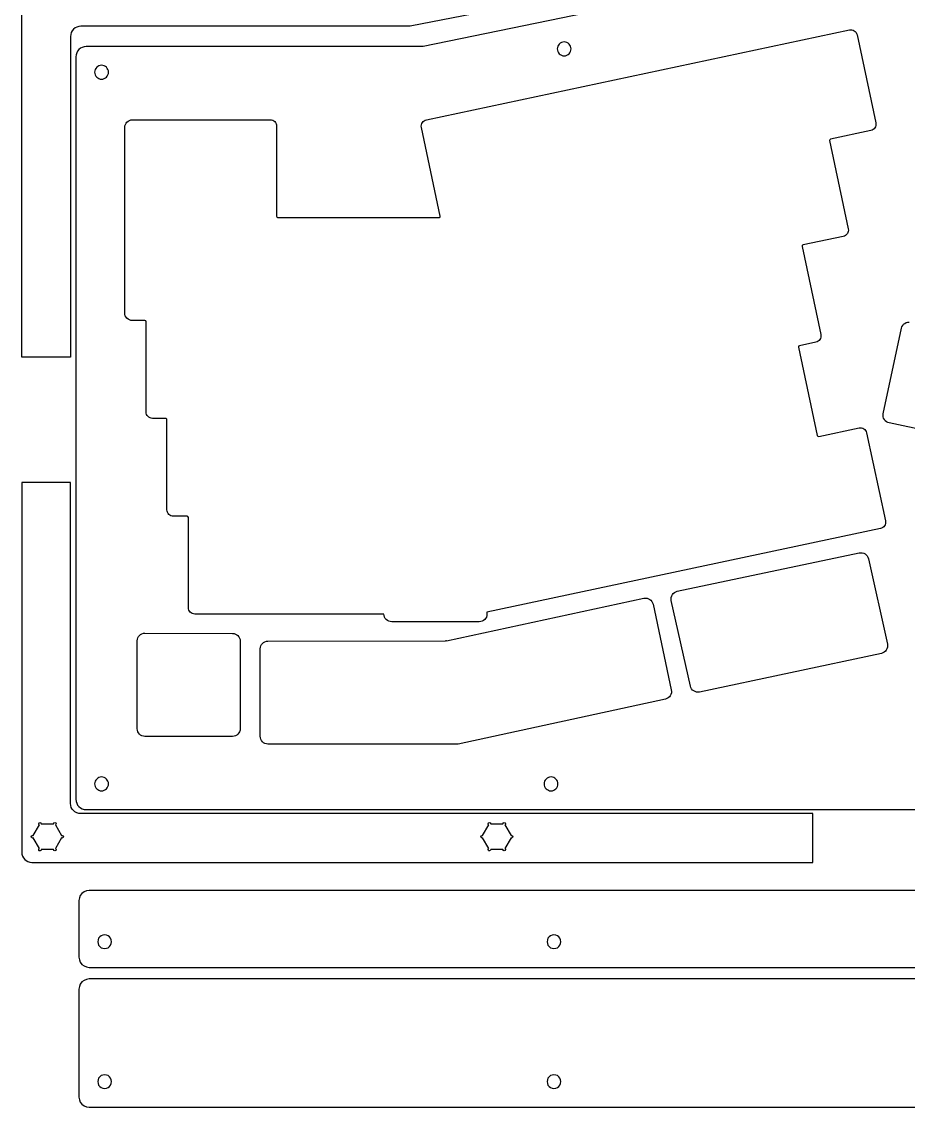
# Model space of a CAD drawing. Extents: x -3 to 2245, y -1140 to 1114.
# Drawn here: x 15 to 668, y -1134 to -335 of the extents above; entities that cross this region are included whole.
import ezdxf

# ---------------------------------------------------------------- set-up
doc = ezdxf.new("R2010")
doc.units = 0

msp = doc.modelspace()

# ---------------------------------------------------------------- linework, layer by layer
at = {"layer": 'cutting'}
for p, q in [((582.792, -283.22), (301.362, -338.092)), ((622.688, -288.802), (311.022, -353.061)), ((15.4953, -581.788), (15.4953, -309.739)), ((51.985377, -342.709015), (51.544923, -344.127729)), ((52.682317, -341.425247), (51.985377, -342.709015)), ((53.605344, -340.306749), (52.682317, -341.425247)), ((54.724062, -339.383849), (53.605344, -340.306749)), ((56.008076, -338.686873), (54.724062, -339.383849)), ((57.426987, -338.246148), (56.008076, -338.686873)), ((58.9504, -338.092), (57.426987, -338.246148)), ((301.362, -338.092), (58.9504, -338.092)), ((313.403, -406.959), (624.775, -340.7749)), ((624.775, -340.775), (625.726532, -340.670899)), ((625.726532, -340.670899), (626.65145, -340.755809)), ((626.65145, -340.755809), (627.527216, -341.015094)), ((627.527216, -341.015094), (628.33129, -341.434118)), ((628.33129, -341.434118), (629.041134, -341.998243)), ((629.041134, -341.998243), (629.63421, -342.692833)), ((629.63421, -342.692833), (630.087978, -343.503251)), ((630.087978, -343.503251), (630.3799, -344.41486)), ((51.544923, -344.127729), (51.39135, -345.65106)), ((51.3914, -345.651), (51.3914, -581.788)), ((411.210458, -351.200816), (410.586116, -351.956702)), ((411.966344, -350.576476), (411.210458, -351.200816)), ((412.832848, -350.104608), (411.966344, -350.576476)), ((413.789043, -349.80614), (412.832848, -350.104608)), ((414.814, -349.702), (413.789043, -349.80614)), ((415.839597, -349.80579), (414.81464, -349.70165)), ((416.795792, -350.104258), (415.839597, -349.80579)), ((417.662296, -350.576126), (416.795792, -350.104258)), ((418.418183, -351.200466), (417.662296, -350.576126)), ((419.042524, -351.956352), (418.418183, -351.200466)), ((630.38, -344.414), (644.1704, -409.2928)), ((55.544913, -359.096637), (55.39134, -360.62005)), ((55.985369, -357.677726), (55.544913, -359.096637)), ((56.68231, -356.393712), (55.985369, -357.677726)), ((57.605339, -355.274994), (56.68231, -356.393712)), ((58.724059, -354.351967), (57.605339, -355.274994)), ((60.008074, -353.655027), (58.724059, -354.351967)), ((61.426987, -353.214573), (60.008074, -353.655027)), ((62.9504, -353.061), (61.426987, -353.214573)), ((311.022, -353.061), (62.9504, -353.061)), ((409.81578, -353.779396), (409.71164, -354.80435)), ((409.712, -354.804), (409.81614, -355.828957)), ((410.114248, -352.823204), (409.81578, -353.779396)), ((409.81614, -355.828957), (410.114608, -356.785152)), ((410.586116, -351.956702), (410.114248, -352.823204)), ((410.114608, -356.785152), (410.586476, -357.651656)), ((410.586476, -357.651656), (411.210818, -358.407542)), ((411.210818, -358.407542), (411.966704, -359.031884)), ((411.966704, -359.031884), (412.833208, -359.503752)), ((412.833208, -359.503752), (413.789403, -359.80222)), ((415.838957, -359.80286), (416.795152, -359.504392)), ((416.795152, -359.504392), (417.661656, -359.032524)), ((417.661656, -359.032524), (418.417543, -358.408183)), ((418.417543, -358.408183), (419.041884, -357.652296)), ((419.041884, -357.652296), (419.513752, -356.785792)), ((419.514392, -352.822854), (419.042524, -351.956352)), ((419.513752, -356.785792), (419.81222, -355.829597)), ((419.81286, -353.779046), (419.514392, -352.822854)), ((419.81222, -355.829597), (419.91636, -354.80464)), ((419.917, -354.804), (419.81286, -353.779046)), ((55.3914, -360.62), (55.3914, -907.093)), ((72.307848, -367.258609), (71.441344, -367.730479)), ((73.264043, -366.96014), (72.307848, -367.258609)), ((74.289, -366.856), (73.264043, -366.96014)), ((75.314004, -366.96078), (74.28905, -366.85664)), ((76.270196, -367.259249), (75.314004, -366.96078)), ((77.136698, -367.731119), (76.270196, -367.259249)), ((413.789403, -359.80222), (414.81436, -359.90636)), ((414.814, -359.907), (415.838957, -359.80286)), ((69.1866, -371.959), (69.29074, -372.983957)), ((69.29078, -370.933406), (69.18664, -371.95836)), ((69.29074, -372.983957), (69.589208, -373.940152)), ((69.589248, -369.977213), (69.29078, -370.933406)), ((69.589208, -373.940152), (70.061076, -374.806656)), ((70.061116, -369.110708), (69.589248, -369.977213)), ((70.061076, -374.806656), (70.685417, -375.562543)), ((70.685458, -368.354821), (70.061116, -369.110708)), ((71.441344, -367.730479), (70.685458, -368.354821)), ((77.892584, -368.355461), (77.136698, -367.731119)), ((77.892534, -375.562183), (78.516874, -374.806296)), ((78.516924, -369.111348), (77.892584, -368.355461)), ((78.516874, -374.806296), (78.988742, -373.939792)), ((78.988792, -369.977853), (78.516924, -369.111348)), ((78.988742, -373.939792), (79.28721, -372.983597)), ((79.28726, -370.934046), (78.988792, -369.977853)), ((79.28721, -372.983597), (79.39135, -371.95864)), ((79.3914, -371.959), (79.28726, -370.934046)), ((70.685417, -375.562543), (71.441304, -376.186884)), ((71.441304, -376.186884), (72.307808, -376.658752)), ((72.307808, -376.658752), (73.264003, -376.95722)), ((73.264003, -376.95722), (74.28896, -377.06136)), ((74.289, -377.061), (75.313954, -376.95686)), ((75.313954, -376.95686), (76.270146, -376.658392)), ((76.270146, -376.658392), (77.136648, -376.186524)), ((77.136648, -376.186524), (77.892534, -375.562183)), ((93.834261, -407.934961), (94.797281, -407.412254)), ((94.797281, -407.412254), (95.861477, -407.081911)), ((95.861477, -407.081911), (97.00405, -406.96673)), ((97.004, -406.967), (198.389, -406.967)), ((198.389, -406.967), (199.341375, -407.063008)), ((199.341375, -407.063008), (200.228421, -407.338364)), ((200.228421, -407.338364), (201.031136, -407.774064)), ((311.680833, -407.70479), (312.491251, -407.251022)), ((312.491251, -407.251022), (313.40286, -406.9591)), ((91.2979, -549.078), (91.3347, -412.636)), ((91.3347, -412.636), (91.449881, -411.493453)), ((91.449881, -411.493453), (91.780225, -410.429278)), ((91.780225, -410.429278), (92.302935, -409.466271)), ((92.302935, -409.466271), (92.995213, -408.627232)), ((92.995213, -408.627232), (93.834261, -407.934961)), ((201.031136, -407.774064), (201.730515, -408.351106)), ((201.730515, -408.351106), (202.307556, -409.050487)), ((202.307556, -409.050487), (202.743256, -409.853203)), ((202.743256, -409.853203), (203.018612, -410.740252)), ((203.018612, -410.740252), (203.11462, -411.69263)), ((203.114, -411.692), (203.114, -478.0168)), ((309.658899, -411.612468), (309.743809, -410.68755)), ((309.763, -412.564), (309.658899, -411.612468)), ((309.743809, -410.68755), (310.003094, -409.811784)), ((323.634, -477.818), (309.7638, -412.5639)), ((310.003094, -409.811784), (310.422118, -409.00771)), ((310.422118, -409.00771), (310.986243, -408.297866)), ((310.986243, -408.297866), (311.680833, -407.70479)), ((640.531, -414.898), (610.8635, -421.20402)), ((641.441743, -414.605988), (640.53013, -414.89791)), ((642.252163, -414.15222), (641.441743, -414.605988)), ((642.946755, -413.559144), (642.252163, -414.15222)), ((643.510881, -412.849299), (642.946755, -413.559144)), ((643.929905, -412.045223), (643.510881, -412.849299)), ((644.189191, -411.169456), (643.929905, -412.045223)), ((644.17, -409.293), (644.274101, -410.244535)), ((644.274101, -410.244535), (644.189191, -411.169456)), ((610.267548, -421.613242), (610.13588, -422.32367)), ((610.136, -422.324), (623.9269, -487.2047)), ((610.863, -421.204), (610.267548, -421.613242)), ((203.114, -478.017), (203.18874, -478.387199)), ((203.18874, -478.387199), (203.392564, -478.689507)), ((203.392564, -478.689507), (203.694875, -478.89333)), ((203.694875, -478.89333), (204.06508, -478.96807)), ((204.065, -478.968), (322.703, -478.967)), ((322.703, -478.967), (323.121207, -478.870692)), ((323.121207, -478.870692), (323.44211, -478.614452)), ((323.44211, -478.614452), (323.626026, -478.247284)), ((323.626026, -478.247284), (323.63327, -477.81819)), ((623.927, -487.205), (624.031101, -488.156532)), ((620.287, -492.809), (590.6376, -499.11117)), ((621.19874, -492.517978), (620.28713, -492.8099)), ((622.009159, -492.06421), (621.19874, -492.517978)), ((622.703751, -491.471134), (622.009159, -492.06421)), ((623.267878, -490.76129), (622.703751, -491.471134)), ((623.686903, -489.957216), (623.267878, -490.76129)), ((623.94619, -489.08145), (623.686903, -489.957216)), ((624.031101, -488.156532), (623.94619, -489.08145)), ((590.030988, -499.529183), (589.892853, -499.871271)), ((589.892853, -499.871271), (589.89676, -500.2534)), ((589.896, -500.253), (603.6831, -565.116)), ((590.287318, -499.263853), (590.030988, -499.529183)), ((590.638, -499.112), (590.287318, -499.263853)), ((91.413007, -550.221277), (91.29783, -549.07873)), ((91.743343, -551.285453), (91.413007, -550.221277)), ((92.266039, -552.248459), (91.743343, -551.285453)), ((92.958303, -553.087498), (92.266039, -552.248459)), ((93.797336, -553.779769), (92.958303, -553.087498)), ((94.760344, -554.302476), (93.797336, -553.779769)), ((95.82453, -554.632819), (94.760344, -554.302476)), ((96.9671, -554.748), (95.82453, -554.632819)), ((106.142, -554.749), (96.96761, -554.748)), ((106.801468, -555.022557), (106.14107, -554.74892)), ((107.075, -555.683), (106.801468, -555.022557)), ((107.075, -622.02), (107.075, -555.6831)), ((663.089, -560.362), (663.439216, -559.268352)), ((663.439216, -559.268352), (663.983596, -558.296102)), ((663.983596, -558.296102), (664.695101, -557.46281)), ((664.695101, -557.46281), (665.546691, -556.786035)), ((665.546691, -556.786035), (666.511327, -556.283337)), ((666.511327, -556.283337), (667.56197, -555.972275)), ((667.56197, -555.972275), (668.671581, -555.87041)), ((603.70219, -566.99245), (603.442903, -567.868216)), ((603.683, -565.116), (603.787101, -566.067532)), ((603.787101, -566.067532), (603.70219, -566.99245)), ((649.691, -623.395), (663.089, -560.3623)), ((587.252, -574.387), (601.0486, -639.2949)), ((587.38139, -573.689789), (587.25212, -574.38728)), ((587.966, -573.288), (587.38139, -573.689789)), ((600.043, -570.721), (587.9655, -573.28815)), ((600.95474, -570.428978), (600.04313, -570.7209)), ((601.765159, -569.97521), (600.95474, -570.428978)), ((602.459751, -569.382134), (601.765159, -569.97521)), ((603.023878, -568.67229), (602.459751, -569.382134)), ((603.442903, -567.868216), (603.023878, -568.67229)), ((51.3914, -581.788), (15.4953, -581.78799)), ((107.171385, -622.972347), (107.07538, -622.01994)), ((107.446732, -623.85943), (107.171385, -622.972347)), ((107.882423, -624.662187), (107.446732, -623.85943)), ((108.459455, -625.361615), (107.882423, -624.662187)), ((109.158829, -625.938713), (108.459455, -625.361615)), ((109.961545, -626.374478), (109.158829, -625.938713)), ((110.848602, -626.649907), (109.961545, -626.374478)), ((111.801, -626.746), (110.848602, -626.649907)), ((121.477, -626.747), (111.80131, -626.74612)), ((121.851577, -626.823215), (121.47656, -626.74747)), ((122.157817, -627.029712), (121.851577, -626.823215)), ((122.364289, -627.335972), (122.157817, -627.029712)), ((122.44, -627.711), (122.364289, -627.335972)), ((122.44, -694.02), (122.44, -627.7109)), ((649.56641, -624.536422), (649.6913, -623.39488)), ((649.668275, -625.646035), (649.56641, -624.536422)), ((649.979337, -626.69668), (649.668275, -625.646035)), ((650.482035, -627.661316), (649.979337, -626.69668)), ((651.15881, -628.512906), (650.482035, -627.661316)), ((651.992102, -629.224409), (651.15881, -628.512906)), ((652.964352, -629.768787), (651.992102, -629.224409)), ((654.058, -630.119), (652.964352, -629.768787)), ((682.816, -636.232), (654.0574, -630.11918)), ((602.159, -640.016), (631.835, -633.7082)), ((631.835, -633.708), (632.786517, -633.6039)), ((632.786517, -633.6039), (633.711421, -633.688809)), ((633.711421, -633.688809), (634.587172, -633.94809)), ((634.587172, -633.94809), (635.391234, -634.367106)), ((635.391234, -634.367106), (636.101067, -634.931222)), ((636.101067, -634.931222), (636.694132, -635.6258)), ((636.694132, -635.6258), (637.147893, -636.436205)), ((637.147893, -636.436205), (637.43981, -637.3478)), ((637.439, -637.348), (651.2294, -702.2268)), ((601.049, -639.295), (601.454692, -639.885284)), ((601.454692, -639.885284), (602.15896, -640.01581)), ((51.3914, -673.925), (15.4953, -673.92499)), ((15.4953, -673.925), (15.4953, -945.967)), ((51.3914, -910.062), (51.3914, -673.925)), ((122.536382, -694.971936), (122.44038, -694.0195)), ((122.811723, -695.859053), (122.536382, -694.971936)), ((123.247404, -696.661851), (122.811723, -695.859053)), ((123.824429, -697.361328), (123.247404, -696.661851)), ((124.523798, -697.938482), (123.824429, -697.361328)), ((125.326515, -698.374313), (124.523798, -697.938482)), ((126.213582, -698.64982), (125.326515, -698.374313)), ((127.166, -698.746), (126.213582, -698.64982)), ((137.234, -698.748), (127.1661, -698.746)), ((137.897074, -699.02318), (137.23331, -698.74813)), ((138.172, -699.687), (137.897074, -699.02318)), ((138.172, -766.02), (138.172, -699.6864)), ((651.23, -702.227), (651.334101, -703.178535)), ((647.59, -707.832), (357.952, -769.396)), ((648.501743, -707.539988), (647.59013, -707.83191)), ((649.312163, -707.08622), (648.501743, -707.539988)), ((650.006755, -706.493144), (649.312163, -707.08622)), ((650.570881, -705.783299), (650.006755, -706.493144)), ((650.989905, -704.979223), (650.570881, -705.783299)), ((651.249191, -704.103456), (650.989905, -704.979223)), ((651.334101, -703.178535), (651.249191, -704.103456)), ((498.033, -753.976), (632.001, -725.6962)), ((632.001, -725.696), (633.142689, -725.571107)), ((633.142689, -725.571107), (634.252431, -725.673027)), ((634.252431, -725.673027), (635.303178, -725.98419)), ((635.303178, -725.98419), (636.267882, -726.487028)), ((636.267882, -726.487028), (637.119497, -727.163971)), ((637.119497, -727.163971), (637.830975, -727.997452)), ((637.830975, -727.997452), (638.375268, -728.969901)), ((638.375268, -728.969901), (638.72533, -730.06375)), ((638.725, -730.064), (652.7175, -792.9588)), ((493.54011, -759.558314), (493.642031, -758.448575)), ((493.642031, -758.448575), (493.953194, -757.39783)), ((493.953194, -757.39783), (494.456031, -756.433126)), ((494.456031, -756.433126), (495.132974, -755.581512)), ((495.132974, -755.581512), (495.966453, -754.870035)), ((495.966453, -754.870035), (496.938902, -754.325742)), ((496.938902, -754.325742), (498.03275, -753.97568)), ((138.268388, -766.972748), (138.17238, -766.02037)), ((138.543742, -767.859797), (138.268388, -766.972748)), ((328.243, -790.411), (473.56, -759.1776)), ((473.56, -759.177), (474.701683, -759.052111)), ((474.701683, -759.052111), (475.81142, -759.154032)), ((475.81142, -759.154032), (476.862163, -759.465197)), ((476.862163, -759.465197), (477.826865, -759.968035)), ((477.826865, -759.968035), (478.678478, -760.644978)), ((478.678478, -760.644978), (479.389955, -761.478458)), ((479.389955, -761.478458), (479.934248, -762.450904)), ((479.934248, -762.450904), (480.28431, -763.54475)), ((480.285, -763.545), (493.681, -826.5678)), ((493.665, -760.7), (493.54011, -759.558314)), ((507.698, -823.784), (493.6655, -760.7007)), ((138.979441, -768.662513), (138.543742, -767.859797)), ((139.556481, -769.361894), (138.979441, -768.662513)), ((140.25586, -769.938936), (139.556481, -769.361894)), ((141.058575, -770.374636), (140.25586, -769.938936)), ((141.945622, -770.649992), (141.058575, -770.374636)), ((142.898, -770.746), (141.945622, -770.649992)), ((282.172, -770.746), (142.898, -770.74599)), ((282.172, -770.748), (282.172, -770.747)), ((282.287909, -771.890285), (282.17273, -770.74773)), ((282.61825, -772.954465), (282.287909, -771.890285)), ((283.140953, -773.917472), (282.61825, -772.954465)), ((283.833221, -774.756509), (283.140953, -773.917472)), ((284.672258, -775.448777), (283.833221, -774.756509)), ((356.291509, -774.756779), (355.452472, -775.449047)), ((356.983777, -773.917742), (356.291509, -774.756779)), ((357.50648, -772.954735), (356.983777, -773.917742)), ((357.836821, -771.890555), (357.50648, -772.954735)), ((357.952, -770.748), (357.836821, -771.890555)), ((357.952, -769.396), (357.952, -770.74732)), ((285.635265, -775.97148), (284.672258, -775.448777)), ((286.699445, -776.301821), (285.635265, -775.97148)), ((287.842, -776.417), (286.699445, -776.301821)), ((352.283, -776.417), (287.842, -776.417)), ((353.425285, -776.302091), (352.28273, -776.41727)), ((354.489465, -775.97175), (353.425285, -776.302091)), ((355.452472, -775.449047), (354.489465, -775.97175)), ((100.519, -790.466), (100.634209, -789.323296)), ((100.519, -855.115), (100.519, -790.4662)), ((100.634209, -789.323296), (100.964631, -788.258998)), ((100.964631, -788.258998), (101.487457, -787.295908)), ((101.487457, -787.295908), (102.17988, -786.456831)), ((102.17988, -786.456831), (103.019091, -785.764571)), ((103.019091, -785.764571), (103.982282, -785.241932)), ((103.982282, -785.241932), (105.046644, -784.911717)), ((105.046644, -784.911717), (106.18937, -784.79673)), ((106.189, -784.796), (170.6288, -784.9876)), ((170.629, -784.988), (171.771703, -785.103209)), ((171.771703, -785.103209), (172.836001, -785.433631)), ((172.836001, -785.433631), (173.799089, -785.956457)), ((173.799089, -785.956457), (174.638165, -786.64888)), ((174.638165, -786.64888), (175.330424, -787.488091)), ((175.330424, -787.488091), (175.853064, -788.451282)), ((175.853064, -788.451282), (176.18328, -789.515644)), ((176.18328, -789.515644), (176.29827, -790.65837)), ((176.299, -790.658), (176.2991, -855.1141)), ((194.547273, -791.09194), (195.611634, -790.761726)), ((195.611634, -790.761726), (196.75436, -790.64674)), ((196.754, -790.647), (327.453, -790.49478)), ((328.243, -790.411), (327.4532, -790.4954)), ((191.084, -796.316), (191.199209, -795.173297)), ((191.084, -860.727), (191.084, -796.3163)), ((191.199209, -795.173297), (191.529629, -794.108999)), ((191.529629, -794.108999), (192.052454, -793.145911)), ((192.052454, -793.145911), (192.744875, -792.306836)), ((192.744875, -792.306836), (193.584084, -791.614578)), ((193.584084, -791.614578), (194.547273, -791.09194)), ((650.416172, -798.788583), (649.443915, -799.332969)), ((651.249471, -798.07707), (650.416172, -798.788583)), ((651.926252, -797.225471), (651.249471, -798.07707)), ((652.428956, -796.260825), (651.926252, -797.225471)), ((652.740021, -795.210172), (652.428956, -796.260825)), ((652.717, -792.959), (652.841889, -794.10055)), ((652.841889, -794.10055), (652.740021, -795.210172)), ((648.351, -799.683), (514.422, -828.15)), ((649.443915, -799.332969), (648.35026, -799.68319)), ((492.890252, -830.83447), (492.213471, -831.686068)), ((493.392956, -829.869825), (492.890252, -830.83447)), ((493.704021, -828.819172), (493.392956, -829.869825)), ((493.681, -826.568), (493.805889, -827.70955)), ((493.805889, -827.70955), (493.704021, -828.819172)), ((508.048031, -824.876915), (507.69781, -823.78326)), ((508.592417, -825.849172), (508.048031, -824.876915)), ((509.30393, -826.682471), (508.592417, -825.849172)), ((510.155529, -827.359252), (509.30393, -826.682471)), ((511.120175, -827.861956), (510.155529, -827.359252)), ((512.170828, -828.173021), (511.120175, -827.861956)), ((513.28045, -828.274889), (512.170828, -828.173021)), ((514.422, -828.15), (513.28045, -828.274889)), ((489.314, -833.292), (336.871, -866.4743)), ((490.407915, -832.941962), (489.31426, -833.29218)), ((491.380172, -832.397578), (490.407915, -832.941962)), ((492.213471, -831.686068), (491.380172, -832.397578)), ((100.633831, -856.257223), (100.51865, -855.11465)), ((100.964176, -857.321419), (100.633831, -856.257223)), ((101.486887, -858.284439), (100.964176, -857.321419)), ((102.179166, -859.123488), (101.486887, -858.284439)), ((103.018215, -859.815765), (102.179166, -859.123488)), ((103.981235, -860.338475), (103.018215, -859.815765)), ((105.04543, -860.668819), (103.981235, -860.338475)), ((106.188, -860.784), (105.04543, -860.668819)), ((170.629, -860.784), (106.188, -860.784)), ((171.772223, -860.669169), (170.62965, -860.78435)), ((172.836419, -860.338825), (171.772223, -860.669169)), ((173.799439, -859.816115), (172.836419, -860.338825)), ((174.638487, -859.123838), (173.799439, -859.816115)), ((175.330765, -858.284789), (174.638487, -859.123838)), ((175.853475, -857.321769), (175.330765, -858.284789)), ((176.183819, -856.257573), (175.853475, -857.321769)), ((176.299, -855.115), (176.183819, -856.257573)), ((191.198831, -861.87022), (191.08365, -860.72765)), ((191.529175, -862.934415), (191.198831, -861.87022)), ((192.051885, -863.897435), (191.529175, -862.934415)), ((192.744162, -864.736484), (192.051885, -863.897435)), ((193.583211, -865.428763), (192.744162, -864.736484)), ((194.546231, -865.951474), (193.583211, -865.428763)), ((195.610427, -866.281819), (194.546231, -865.951474)), ((196.753, -866.397), (195.610427, -866.281819)), ((336.063, -866.561), (196.754, -866.39679)), ((336.871, -866.474), (336.06268, -866.5605)), ((69.29078, -894.729441), (69.18664, -895.7544)), ((69.589248, -893.773242), (69.29078, -894.729441)), ((70.061116, -892.906731), (69.589248, -893.773242)), ((70.685458, -892.150838), (70.061116, -892.906731)), ((71.441344, -891.526489), (70.685458, -892.150838)), ((72.307848, -891.054614), (71.441344, -891.526489)), ((73.264043, -890.756142), (72.307848, -891.054614)), ((74.289, -890.652), (73.264043, -890.756142)), ((75.314004, -890.755742), (74.28905, -890.6516)), ((76.270196, -891.054214), (75.314004, -890.755742)), ((77.136698, -891.526089), (76.270196, -891.054214)), ((77.892584, -892.150438), (77.136698, -891.526089)), ((78.516924, -892.906331), (77.892584, -892.150438)), ((78.988792, -893.772842), (78.516924, -892.906331)), ((79.28726, -894.729041), (78.988792, -893.772842)), ((79.3914, -895.754), (79.28726, -894.729041)), ((400.13179, -894.729441), (400.02765, -895.7544)), ((400.430258, -893.773242), (400.13179, -894.729441)), ((400.902126, -892.906731), (400.430258, -893.773242)), ((401.526466, -892.150838), (400.902126, -892.906731)), ((402.282352, -891.526489), (401.526466, -892.150838)), ((403.148854, -891.054614), (402.282352, -891.526489)), ((404.105046, -890.756142), (403.148854, -891.054614)), ((405.13, -890.652), (404.105046, -890.756142)), ((406.154597, -890.755742), (405.12964, -890.6516)), ((407.110792, -891.054214), (406.154597, -890.755742)), ((407.977296, -891.526089), (407.110792, -891.054214)), ((408.733183, -892.150438), (407.977296, -891.526089)), ((409.357524, -892.906331), (408.733183, -892.150438)), ((409.829392, -893.772842), (409.357524, -892.906331)), ((410.12786, -894.729041), (409.829392, -893.772842)), ((410.232, -895.754), (410.12786, -894.729041)), ((69.1866, -895.754), (69.29074, -896.778959)), ((69.29074, -896.778959), (69.589208, -897.735158)), ((69.589208, -897.735158), (70.061076, -898.601669)), ((70.061076, -898.601669), (70.685417, -899.357562)), ((70.685417, -899.357562), (71.441304, -899.981911)), ((71.441304, -899.981911), (72.307808, -900.453786)), ((72.307808, -900.453786), (73.264003, -900.752258)), ((73.264003, -900.752258), (74.28896, -900.8564)), ((74.289, -900.856), (75.313954, -900.751858)), ((75.313954, -900.751858), (76.270146, -900.453386)), ((76.270146, -900.453386), (77.136648, -899.981511)), ((77.136648, -899.981511), (77.892534, -899.357162)), ((77.892534, -899.357162), (78.516874, -898.601269)), ((78.516874, -898.601269), (78.988742, -897.734758)), ((78.988742, -897.734758), (79.28721, -896.778559)), ((79.28721, -896.778559), (79.39135, -895.7536)), ((400.028, -895.754), (400.13214, -896.778959)), ((400.13214, -896.778959), (400.430608, -897.735158)), ((400.430608, -897.735158), (400.902476, -898.601669)), ((400.902476, -898.601669), (401.526816, -899.357562)), ((401.526816, -899.357562), (402.282702, -899.981911)), ((402.282702, -899.981911), (403.149204, -900.453786)), ((403.149204, -900.453786), (404.105396, -900.752258)), ((404.105396, -900.752258), (405.13035, -900.8564)), ((405.13, -900.856), (406.154954, -900.751858)), ((406.154954, -900.751858), (407.111146, -900.453386)), ((407.111146, -900.453386), (407.977648, -899.981511)), ((407.977648, -899.981511), (408.733534, -899.357162)), ((408.733534, -899.357162), (409.357874, -898.601269)), ((409.357874, -898.601269), (409.829742, -897.734758)), ((409.829742, -897.734758), (410.12821, -896.778559)), ((410.12821, -896.778559), (410.23235, -895.7536)), ((51.544822, -911.585396), (51.39133, -910.062)), ((55.3914, -907.093), (55.544973, -908.616396)), ((55.544973, -908.616396), (55.985429, -910.035295)), ((55.985429, -910.035295), (56.68237, -911.3193)), ((51.985064, -913.004295), (51.544822, -911.585396)), ((52.681702, -914.2883), (51.985064, -913.004295)), ((53.604384, -915.407012), (52.681702, -914.2883)), ((54.722757, -916.330036), (53.604384, -915.407012)), ((56.00647, -917.026973), (54.722757, -916.330036)), ((57.425168, -917.467427), (56.00647, -917.026973)), ((56.68237, -911.3193), (57.605399, -912.438012)), ((58.9485, -917.621), (57.425168, -917.467427)), ((57.605399, -912.438012), (58.724119, -913.361036)), ((58.724119, -913.361036), (60.008134, -914.057973)), ((597.91, -917.621), (58.9485, -917.621)), ((60.008134, -914.057973), (61.427047, -914.498427)), ((61.427047, -914.498427), (62.95046, -914.652)), ((62.9504, -914.652), (1405.01, -914.652)), ((597.91, -953.526), (597.90999, -917.6205)), ((23.9472, -933.824), (28.47284, -925.9856)), ((27.99274, -925.1798), (28.269511, -924.511675)), ((28.127117, -925.652), (27.99274, -925.1798)), ((28.4728, -925.985), (28.127117, -925.652)), ((28.269511, -924.511675), (28.93764, -924.2349)), ((28.93764, -924.2349), (29.605774, -924.511675)), ((29.605774, -924.511675), (29.88255, -925.1798)), ((29.8826, -925.18), (38.90335, -925.18)), ((38.9033, -925.18), (39.180041, -924.511875)), ((39.180041, -924.511875), (39.8482, -924.2351)), ((39.8482, -924.2351), (40.516337, -924.511875)), ((40.658732, -925.6522), (40.31305, -925.9852)), ((40.3131, -925.985), (44.83865, -933.8234)), ((40.516337, -924.511875), (40.79311, -925.18)), ((40.79311, -925.18), (40.658732, -925.6522)), ((354.788, -933.824), (359.31364, -925.9856)), ((358.83394, -925.1798), (359.110711, -924.511675)), ((358.968318, -925.652), (358.83394, -925.1798)), ((359.314, -925.985), (358.968318, -925.652)), ((359.110711, -924.511675), (359.77884, -924.2349)), ((359.77884, -924.2349), (360.446974, -924.511675)), ((360.446974, -924.511675), (360.72375, -925.1798)), ((360.724, -925.18), (369.74475, -925.18)), ((369.744, -925.18), (370.020741, -924.511875)), ((370.020741, -924.511875), (370.6889, -924.2351)), ((370.6889, -924.2351), (371.357034, -924.511875)), ((371.499433, -925.6522), (371.15375, -925.9852)), ((371.154, -925.985), (375.67955, -933.8234)), ((371.357034, -924.511875), (371.63381, -925.18)), ((371.63381, -925.18), (371.499433, -925.6522)), ((22.53756, -934.6288), (22.814291, -933.960725)), ((22.814291, -935.296962), (22.53756, -934.6288)), ((22.814291, -933.960725), (23.48238, -933.684)), ((23.48238, -933.684), (23.94722, -933.8236)), ((44.8386, -933.824), (45.30345, -933.6844)), ((45.30345, -933.6844), (45.971579, -933.961125)), ((45.971579, -933.961125), (46.24835, -934.6292)), ((46.24835, -934.6292), (45.971579, -935.297362)), ((353.37825, -934.6288), (353.654986, -933.960725)), ((353.654986, -935.296962), (353.37825, -934.6288)), ((353.654986, -933.960725), (354.32308, -933.684)), ((354.32308, -933.684), (354.78792, -933.8236)), ((375.68, -933.824), (376.14485, -933.6844)), ((376.14485, -933.6844), (376.812979, -933.961125)), ((376.812979, -933.961125), (377.08975, -934.6292)), ((377.08975, -934.6292), (376.812979, -935.297362)), ((23.48238, -935.5737), (22.814291, -935.296962)), ((23.9473, -935.434), (23.48238, -935.5737)), ((28.4728, -943.272), (23.94724, -935.4335)), ((44.8386, -935.434), (40.31305, -943.2724)), ((45.3035, -935.574), (44.83865, -935.4343)), ((45.971579, -935.297362), (45.30345, -935.5741)), ((354.32308, -935.5737), (353.654986, -935.296962)), ((354.788, -935.434), (354.32308, -935.5737)), ((359.314, -943.272), (354.78844, -935.4335)), ((375.68, -935.434), (371.15445, -943.2724)), ((376.144, -935.574), (375.67915, -935.4343)), ((376.812979, -935.297362), (376.14485, -935.5741)), ((15.4953, -945.967), (15.648873, -947.490396)), ((15.648873, -947.490396), (16.089327, -948.909295)), ((16.089327, -948.909295), (16.786267, -950.1933)), ((16.786267, -950.1933), (17.709294, -951.312012)), ((27.99279, -944.078), (28.127168, -943.60585)), ((28.204335, -944.746162), (27.99279, -944.078)), ((28.127168, -943.60585), (28.47285, -943.2729)), ((28.41588, -945.0229), (28.204335, -944.746162)), ((29.085332, -944.948652), (28.41588, -945.0229)), ((29.540598, -944.746162), (29.085332, -944.948652)), ((29.800184, -944.445817), (29.540598, -944.746162)), ((29.8826, -944.078), (29.800184, -944.445817)), ((38.9033, -944.078), (29.88255, -944.078)), ((39.180091, -944.745363), (38.90335, -944.0772)), ((39.84825, -945.0221), (39.180091, -944.745363)), ((40.516388, -944.745363), (39.84825, -945.0221)), ((40.3131, -943.272), (40.658783, -943.605)), ((40.79316, -944.0772), (40.516388, -944.745363)), ((40.658783, -943.605), (40.79316, -944.0772)), ((358.83419, -944.078), (358.968568, -943.60585)), ((359.045735, -944.746162), (358.83419, -944.078)), ((358.968568, -943.60585), (359.31425, -943.2729)), ((359.25728, -945.0229), (359.045735, -944.746162)), ((359.926732, -944.948652), (359.25728, -945.0229)), ((360.381998, -944.746162), (359.926732, -944.948652)), ((360.641584, -944.445817), (360.381998, -944.746162)), ((360.724, -944.078), (360.641584, -944.445817)), ((369.744, -944.078), (360.72325, -944.078)), ((370.020991, -944.745363), (369.74425, -944.0772)), ((370.68915, -945.0221), (370.020991, -944.745363)), ((371.357284, -944.745363), (370.68915, -945.0221)), ((371.154, -943.272), (371.499683, -943.605)), ((371.63406, -944.0772), (371.357284, -944.745363)), ((371.499683, -943.605), (371.63406, -944.0772)), ((17.709294, -951.312012), (18.828012, -952.235036)), ((18.828012, -952.235036), (20.112026, -952.931973)), ((20.112026, -952.931973), (21.530937, -953.372427)), ((21.530937, -953.372427), (23.05435, -953.526)), ((23.0544, -953.526), (597.91, -953.526)), ((63.206663, -974.484), (61.3589, -975.153)), ((65.1733, -974.121), (63.206663, -974.484)), ((1406.96, -974.121), (65.1733, -974.121)), ((57.978625, -979.711875), (57.6158, -981.679)), ((57.6158, -981.679), (57.6158, -1023.24)), ((58.6476, -977.864), (57.978625, -979.711875)), ((59.803187, -976.308625), (58.6476, -977.864)), ((61.3589, -975.153), (59.803187, -976.308625)), ((71.655113, -1010.58375), (71.4082, -1011.91)), ((71.4082, -1011.91), (71.655113, -1013.2325)), ((72.1073, -1009.34), (71.655113, -1010.58375)), ((71.655113, -1013.2325), (72.1073, -1014.48)), ((72.888575, -1008.28625), (72.1073, -1009.34)), ((72.1073, -1014.48), (72.888575, -1015.53)), ((73.94, -1007.51), (72.888575, -1008.28625)), ((75.184813, -1007.055), (73.94, -1007.51)), ((76.5095, -1006.81), (75.184813, -1007.055)), ((77.8342, -1007.055), (76.5095, -1006.81)), ((79.0791, -1007.51), (77.8342, -1007.055)), ((80.130487, -1008.28625), (79.0791, -1007.51)), ((80.9118, -1009.34), (80.130487, -1008.28625)), ((80.130487, -1015.53), (80.9118, -1014.48)), ((81.363937, -1010.58375), (80.9118, -1009.34)), ((80.9118, -1014.48), (81.363937, -1013.2325)), ((81.6108, -1011.91), (81.363937, -1010.58375)), ((81.363937, -1013.2325), (81.6108, -1011.91)), ((402.427125, -1010.58375), (402.18, -1011.91)), ((402.18, -1011.91), (402.427125, -1013.2325)), ((402.879, -1009.34), (402.427125, -1010.58375)), ((402.427125, -1013.2325), (402.879, -1014.48)), ((403.6605, -1008.28625), (402.879, -1009.34)), ((402.879, -1014.48), (403.6605, -1015.53)), ((404.712, -1007.51), (403.6605, -1008.28625)), ((405.95725, -1007.055), (404.712, -1007.51)), ((407.282, -1006.81), (405.95725, -1007.055)), ((408.606625, -1007.055), (407.282, -1006.81)), ((409.851, -1007.51), (408.606625, -1007.055)), ((410.9025, -1008.28625), (409.851, -1007.51)), ((411.684, -1009.34), (410.9025, -1008.28625)), ((410.9025, -1015.53), (411.684, -1014.48)), ((412.135875, -1010.58375), (411.684, -1009.34)), ((411.684, -1014.48), (412.135875, -1013.2325)), ((412.383, -1011.91), (412.135875, -1010.58375)), ((412.135875, -1013.2325), (412.383, -1011.91)), ((72.888575, -1015.53), (73.94, -1016.31)), ((73.94, -1016.31), (75.184813, -1016.765)), ((75.184813, -1016.765), (76.5095, -1017.01)), ((76.5095, -1017.01), (77.8342, -1016.765)), ((77.8342, -1016.765), (79.0791, -1016.31)), ((79.0791, -1016.31), (80.130487, -1015.53)), ((403.6605, -1015.53), (404.712, -1016.31)), ((404.712, -1016.31), (405.95725, -1016.765)), ((405.95725, -1016.765), (407.282, -1017.01)), ((407.282, -1017.01), (408.606625, -1016.765)), ((408.606625, -1016.765), (409.851, -1016.31)), ((409.851, -1016.31), (410.9025, -1015.53)), ((57.6158, -1023.24), (57.978625, -1025.21)), ((57.978625, -1025.21), (58.6476, -1027.06)), ((58.6476, -1027.06), (59.803187, -1028.61375)), ((59.803187, -1028.61375), (61.3589, -1029.77)), ((61.3589, -1029.77), (63.2067, -1030.43875)), ((63.2067, -1030.43875), (65.1733, -1030.8)), ((65.1733, -1030.8), (1406.96, -1030.8)), ((57.978625, -1044.89875), (57.6158, -1046.86)), ((58.6476, -1043.05), (57.978625, -1044.89875)), ((59.803187, -1041.49625), (58.6476, -1043.05)), ((61.3589, -1040.34), (59.803187, -1041.49625)), ((63.206663, -1039.6675), (61.3589, -1040.34)), ((65.1733, -1039.31), (63.206663, -1039.6675)), ((1406.96, -1039.31), (65.1733, -1039.31)), ((57.6158, -1046.86), (57.6158, -1126.22)), ((73.94, -1110.48), (72.888575, -1111.26)), ((75.184813, -1110.025), (73.94, -1110.48)), ((76.5095, -1109.78), (75.184813, -1110.025)), ((77.8342, -1110.025), (76.5095, -1109.78)), ((79.0791, -1110.48), (77.8342, -1110.025)), ((80.130487, -1111.26), (79.0791, -1110.48)), ((404.712, -1110.48), (403.6605, -1111.26)), ((405.95725, -1110.025), (404.712, -1110.48)), ((407.282, -1109.78), (405.95725, -1110.025)), ((408.606625, -1110.025), (407.282, -1109.78)), ((409.851, -1110.48), (408.606625, -1110.025)), ((410.9025, -1111.26), (409.851, -1110.48)), ((71.655113, -1113.5575), (71.4082, -1114.88)), ((71.4082, -1114.88), (71.655113, -1116.20625)), ((72.1073, -1112.31), (71.655113, -1113.5575)), ((71.655113, -1116.20625), (72.1073, -1117.45)), ((72.888575, -1111.26), (72.1073, -1112.31)), ((72.1073, -1117.45), (72.888575, -1118.50375)), ((72.888575, -1118.50375), (73.94, -1119.28)), ((79.0791, -1119.28), (80.130487, -1118.50375)), ((80.9118, -1112.31), (80.130487, -1111.26)), ((80.130487, -1118.50375), (80.9118, -1117.45)), ((81.363937, -1113.5575), (80.9118, -1112.31)), ((80.9118, -1117.45), (81.363937, -1116.20625)), ((81.6108, -1114.88), (81.363937, -1113.5575)), ((81.363937, -1116.20625), (81.6108, -1114.88)), ((402.427125, -1113.5575), (402.18, -1114.88)), ((402.18, -1114.88), (402.427125, -1116.20625)), ((402.879, -1112.31), (402.427125, -1113.5575)), ((402.427125, -1116.20625), (402.879, -1117.45)), ((403.6605, -1111.26), (402.879, -1112.31)), ((402.879, -1117.45), (403.6605, -1118.50375)), ((403.6605, -1118.50375), (404.712, -1119.28)), ((409.851, -1119.28), (410.9025, -1118.50375)), ((411.684, -1112.31), (410.9025, -1111.26)), ((410.9025, -1118.50375), (411.684, -1117.45)), ((412.135875, -1113.5575), (411.684, -1112.31)), ((411.684, -1117.45), (412.135875, -1116.20625)), ((412.383, -1114.88), (412.135875, -1113.5575)), ((412.135875, -1116.20625), (412.383, -1114.88)), ((57.6158, -1126.22), (57.978625, -1128.185)), ((73.94, -1119.28), (75.184813, -1119.735)), ((75.184813, -1119.735), (76.5095, -1119.98)), ((76.5095, -1119.98), (77.8342, -1119.735)), ((77.8342, -1119.735), (79.0791, -1119.28)), ((404.712, -1119.28), (405.95725, -1119.735)), ((405.95725, -1119.735), (407.282, -1119.98)), ((407.282, -1119.98), (408.606625, -1119.735)), ((408.606625, -1119.735), (409.851, -1119.28)), ((57.978625, -1128.185), (58.6476, -1130.03)), ((58.6476, -1130.03), (59.803187, -1131.5875)), ((59.803187, -1131.5875), (61.3589, -1132.74)), ((61.3589, -1132.74), (63.2067, -1133.4125)), ((63.2067, -1133.4125), (65.1733, -1133.77)), ((65.1733, -1133.77), (1406.96, -1133.77))]:
    msp.add_line(p, q, dxfattribs=at)

doc.saveas('drawing.dxf')
